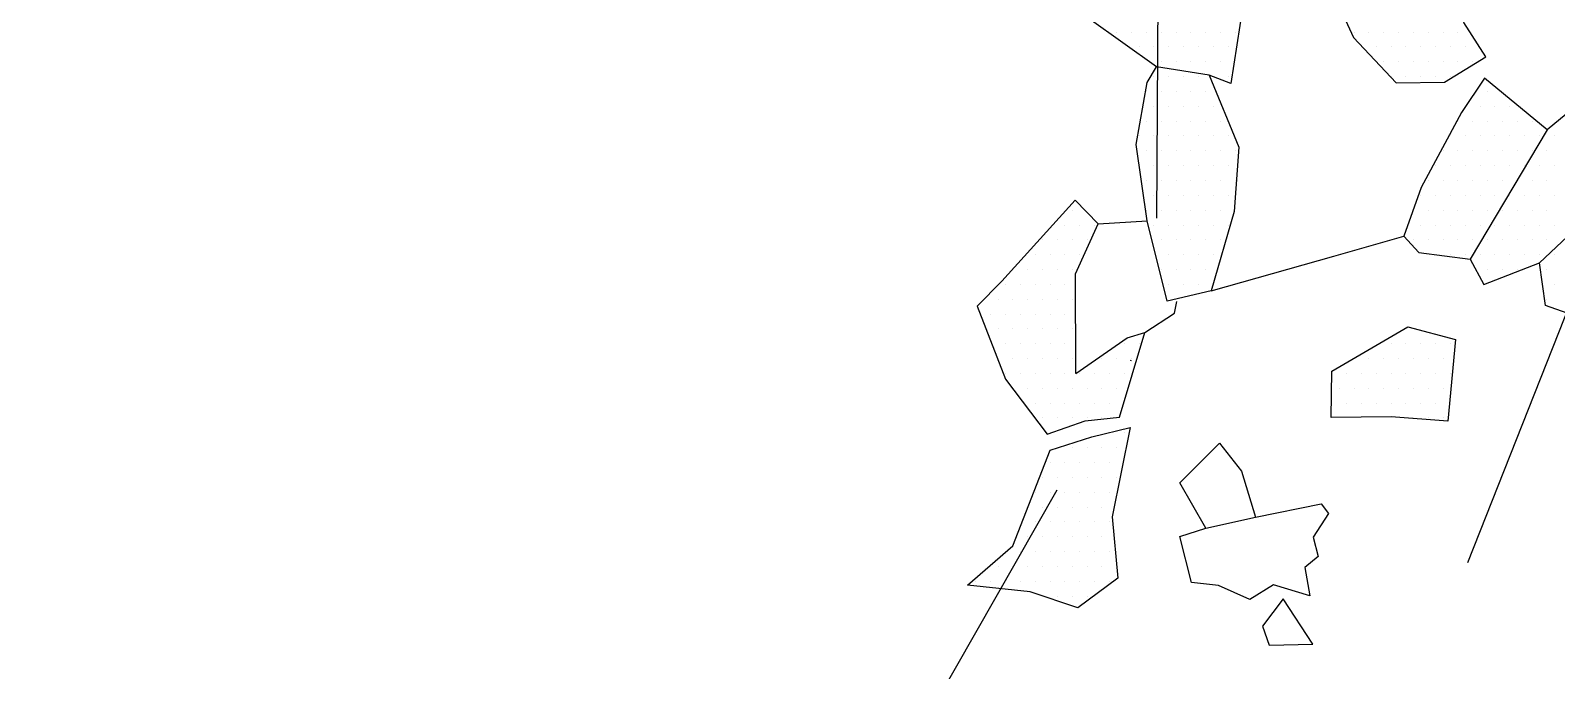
# Model space of a CAD drawing. Header units: metres. Extents: x -383 to -105, y -1812 to -1461.
# Drawn here: x -366.6 to -237.9, y -1736.3 to -1682.4 of the extents above; entities that cross this region are included whole.
import ezdxf

# ---------------------------------------------------------------- set-up
doc = ezdxf.new("R2010")
doc.units = ezdxf.units.M
doc.header["$LTSCALE"] = 25
doc.header["$MEASUREMENT"] = 0
doc.linetypes.add('STRICHPUNKTX2', pattern=[2, 1, -0.5, 0, -0.5])
doc.layers.get('0').update_dxf_attribs({"linetype": 'CONTINUOUS'})
for name, color, linetype in [('GRABUNGSGRENZE', 3, 'STRICHPUNKTX2'), ('STEINE', 4, 'CONTINUOUS'), ('STEINESCHRAFF', 4, 'CONTINUOUS')]:
    doc.layers.add(name, color=color, linetype=linetype)

# ---------------------------------------------------------------- blocks, each defined once
blk = doc.blocks.new('*X1')
at = {"color": 0}
for p, q in [((-275, -1682.5), (-275, -1682.5)), ((-273.75, -1682.5), (-273.75, -1682.5)), ((-272.5, -1682.5), (-272.5, -1682.5)), ((-271.25, -1682.5), (-271.25, -1682.5)), ((-270, -1682.5), (-270, -1682.5)), ((-268.75, -1682.5), (-268.75, -1682.5)), ((-267.5, -1682.5), (-267.5, -1682.5)), ((-266.25, -1682.5), (-266.25, -1682.5)), ((-265, -1682.5), (-265, -1682.5)), ((-255, -1682.5), (-255, -1682.5)), ((-253.75, -1682.5), (-253.75, -1682.5)), ((-252.5, -1682.5), (-252.5, -1682.5)), ((-251.25, -1682.5), (-251.25, -1682.5)), ((-250, -1682.5), (-250, -1682.5)), ((-248.75, -1682.5), (-248.75, -1682.5)), ((-247.5, -1682.5), (-247.5, -1682.5)), ((-246.25, -1682.5), (-246.25, -1682.5)), ((-273.125, -1683.75), (-273.125, -1683.75)), ((-271.875, -1683.75), (-271.875, -1683.75)), ((-270.625, -1683.75), (-270.625, -1683.75)), ((-269.375, -1683.75), (-269.375, -1683.75)), ((-268.125, -1683.75), (-268.125, -1683.75)), ((-266.875, -1683.75), (-266.875, -1683.75)), ((-265.625, -1683.75), (-265.625, -1683.75)), ((-253.125, -1683.75), (-253.125, -1683.75)), ((-251.875, -1683.75), (-251.875, -1683.75)), ((-250.625, -1683.75), (-250.625, -1683.75)), ((-249.375, -1683.75), (-249.375, -1683.75)), ((-248.125, -1683.75), (-248.125, -1683.75)), ((-246.875, -1683.75), (-246.875, -1683.75)), ((-245.625, -1683.75), (-245.625, -1683.75)), ((-271.25, -1685), (-271.25, -1685)), ((-270, -1685), (-270, -1685)), ((-268.75, -1685), (-268.75, -1685)), ((-267.5, -1685), (-267.5, -1685)), ((-266.25, -1685), (-266.25, -1685)), ((-252.5, -1685), (-252.5, -1685)), ((-251.25, -1685), (-251.25, -1685)), ((-250, -1685), (-250, -1685)), ((-248.75, -1685), (-248.75, -1685)), ((-247.5, -1685), (-247.5, -1685)), ((-246.25, -1685), (-246.25, -1685)), ((-245, -1685), (-245, -1685)), ((-271.875, -1686.25), (-271.875, -1686.25)), ((-270.625, -1686.25), (-270.625, -1686.25)), ((-269.375, -1686.25), (-269.375, -1686.25)), ((-268.125, -1686.25), (-268.125, -1686.25)), ((-266.875, -1686.25), (-266.875, -1686.25)), ((-265.625, -1686.25), (-265.625, -1686.25)), ((-251.875, -1686.25), (-251.875, -1686.25)), ((-250.625, -1686.25), (-250.625, -1686.25)), ((-249.375, -1686.25), (-249.375, -1686.25)), ((-248.125, -1686.25), (-248.125, -1686.25)), ((-246.875, -1686.25), (-246.875, -1686.25)), ((-272.5, -1687.5), (-272.5, -1687.5)), ((-271.25, -1687.5), (-271.25, -1687.5)), ((-270, -1687.5), (-270, -1687.5)), ((-268.75, -1687.5), (-268.75, -1687.5)), ((-267.5, -1687.5), (-267.5, -1687.5)), ((-243.75, -1687.5), (-243.75, -1687.5)), ((-271.875, -1688.75), (-271.875, -1688.75)), ((-270.625, -1688.75), (-270.625, -1688.75)), ((-269.375, -1688.75), (-269.375, -1688.75)), ((-268.125, -1688.75), (-268.125, -1688.75)), ((-266.875, -1688.75), (-266.875, -1688.75)), ((-244.375, -1688.75), (-244.375, -1688.75)), ((-243.125, -1688.75), (-243.125, -1688.75)), ((-241.875, -1688.75), (-241.875, -1688.75)), ((-273.125, -1691.25), (-273.125, -1691.25)), ((-272.5, -1690), (-272.5, -1690)), ((-271.875, -1691.25), (-271.875, -1691.25)), ((-271.25, -1690), (-271.25, -1690)), ((-270.625, -1691.25), (-270.625, -1691.25)), ((-270, -1690), (-270, -1690)), ((-269.375, -1691.25), (-269.375, -1691.25)), ((-268.75, -1690), (-268.75, -1690)), ((-268.125, -1691.25), (-268.125, -1691.25)), ((-267.5, -1690), (-267.5, -1690)), ((-266.875, -1691.25), (-266.875, -1691.25)), ((-266.25, -1690), (-266.25, -1690)), ((-265.625, -1691.25), (-265.625, -1691.25)), ((-246.875, -1691.25), (-246.875, -1691.25)), ((-246.25, -1690), (-246.25, -1690)), ((-245.625, -1691.25), (-245.625, -1691.25)), ((-245, -1690), (-245, -1690)), ((-244.375, -1691.25), (-244.375, -1691.25)), ((-243.75, -1690), (-243.75, -1690)), ((-243.125, -1691.25), (-243.125, -1691.25)), ((-242.5, -1690), (-242.5, -1690)), ((-241.875, -1691.25), (-241.875, -1691.25)), ((-241.25, -1690), (-241.25, -1690)), ((-240.625, -1691.25), (-240.625, -1691.25)), ((-240, -1690), (-240, -1690)), ((-239.375, -1691.25), (-239.375, -1691.25)), ((-238.125, -1691.25), (-238.125, -1691.25)), ((-272.5, -1692.5), (-272.5, -1692.5)), ((-271.25, -1692.5), (-271.25, -1692.5)), ((-270, -1692.5), (-270, -1692.5)), ((-268.75, -1692.5), (-268.75, -1692.5)), ((-267.5, -1692.5), (-267.5, -1692.5)), ((-266.25, -1692.5), (-266.25, -1692.5)), ((-265, -1692.5), (-265, -1692.5)), ((-247.5, -1692.5), (-247.5, -1692.5)), ((-246.25, -1692.5), (-246.25, -1692.5)), ((-245, -1692.5), (-245, -1692.5)), ((-243.75, -1692.5), (-243.75, -1692.5)), ((-242.5, -1692.5), (-242.5, -1692.5)), ((-241.25, -1692.5), (-241.25, -1692.5)), ((-240, -1692.5), (-240, -1692.5)), ((-238.75, -1692.5), (-238.75, -1692.5)), ((-271.875, -1693.75), (-271.875, -1693.75)), ((-270.625, -1693.75), (-270.625, -1693.75)), ((-269.375, -1693.75), (-269.375, -1693.75)), ((-268.125, -1693.75), (-268.125, -1693.75)), ((-266.875, -1693.75), (-266.875, -1693.75)), ((-265.625, -1693.75), (-265.625, -1693.75)), ((-248.125, -1693.75), (-248.125, -1693.75)), ((-246.875, -1693.75), (-246.875, -1693.75)), ((-245.625, -1693.75), (-245.625, -1693.75)), ((-244.375, -1693.75), (-244.375, -1693.75)), ((-243.125, -1693.75), (-243.125, -1693.75)), ((-241.875, -1693.75), (-241.875, -1693.75)), ((-240.625, -1693.75), (-240.625, -1693.75)), ((-239.375, -1693.75), (-239.375, -1693.75)), ((-238.125, -1693.75), (-238.125, -1693.75)), ((-272.5, -1695), (-272.5, -1695)), ((-271.25, -1695), (-271.25, -1695)), ((-270, -1695), (-270, -1695)), ((-268.75, -1695), (-268.75, -1695)), ((-267.5, -1695), (-267.5, -1695)), ((-266.25, -1695), (-266.25, -1695)), ((-265, -1695), (-265, -1695)), ((-248.75, -1695), (-248.75, -1695)), ((-247.5, -1695), (-247.5, -1695)), ((-246.25, -1695), (-246.25, -1695)), ((-245, -1695), (-245, -1695)), ((-243.75, -1695), (-243.75, -1695)), ((-242.5, -1695), (-242.5, -1695)), ((-241.25, -1695), (-241.25, -1695)), ((-240, -1695), (-240, -1695)), ((-238.75, -1695), (-238.75, -1695)), ((-271.875, -1696.25), (-271.875, -1696.25)), ((-270.625, -1696.25), (-270.625, -1696.25)), ((-269.375, -1696.25), (-269.375, -1696.25)), ((-268.125, -1696.25), (-268.125, -1696.25)), ((-266.875, -1696.25), (-266.875, -1696.25)), ((-265.625, -1696.25), (-265.625, -1696.25)), ((-249.375, -1696.25), (-249.375, -1696.25)), ((-248.125, -1696.25), (-248.125, -1696.25)), ((-246.875, -1696.25), (-246.875, -1696.25)), ((-245.625, -1696.25), (-245.625, -1696.25)), ((-244.375, -1696.25), (-244.375, -1696.25)), ((-243.125, -1696.25), (-243.125, -1696.25)), ((-241.875, -1696.25), (-241.875, -1696.25)), ((-240.625, -1696.25), (-240.625, -1696.25)), ((-239.375, -1696.25), (-239.375, -1696.25)), ((-238.125, -1696.25), (-238.125, -1696.25)), ((-278.75, -1697.5), (-278.75, -1697.5)), ((-272.5, -1697.5), (-272.5, -1697.5)), ((-271.25, -1697.5), (-271.25, -1697.5)), ((-270, -1697.5), (-270, -1697.5)), ((-268.75, -1697.5), (-268.75, -1697.5)), ((-267.5, -1697.5), (-267.5, -1697.5)), ((-266.25, -1697.5), (-266.25, -1697.5)), ((-250, -1697.5), (-250, -1697.5)), ((-248.75, -1697.5), (-248.75, -1697.5)), ((-247.5, -1697.5), (-247.5, -1697.5)), ((-246.25, -1697.5), (-246.25, -1697.5)), ((-245, -1697.5), (-245, -1697.5)), ((-243.75, -1697.5), (-243.75, -1697.5)), ((-242.5, -1697.5), (-242.5, -1697.5)), ((-241.25, -1697.5), (-241.25, -1697.5)), ((-240, -1697.5), (-240, -1697.5)), ((-238.75, -1697.5), (-238.75, -1697.5)), ((-279.375, -1698.75), (-279.375, -1698.75)), ((-278.125, -1698.75), (-278.125, -1698.75)), ((-276.875, -1698.75), (-276.875, -1698.75)), ((-271.875, -1698.75), (-271.875, -1698.75)), ((-270.625, -1698.75), (-270.625, -1698.75)), ((-269.375, -1698.75), (-269.375, -1698.75)), ((-268.125, -1698.75), (-268.125, -1698.75)), ((-266.875, -1698.75), (-266.875, -1698.75)), ((-265.625, -1698.75), (-265.625, -1698.75)), ((-249.375, -1698.75), (-249.375, -1698.75)), ((-248.125, -1698.75), (-248.125, -1698.75)), ((-246.875, -1698.75), (-246.875, -1698.75)), ((-245.625, -1698.75), (-245.625, -1698.75)), ((-244.375, -1698.75), (-244.375, -1698.75)), ((-243.125, -1698.75), (-243.125, -1698.75)), ((-241.875, -1698.75), (-241.875, -1698.75)), ((-240.625, -1698.75), (-240.625, -1698.75)), ((-239.375, -1698.75), (-239.375, -1698.75)), ((-238.125, -1698.75), (-238.125, -1698.75)), ((-281.25, -1700), (-281.25, -1700)), ((-280, -1700), (-280, -1700)), ((-278.75, -1700), (-278.75, -1700)), ((-277.5, -1700), (-277.5, -1700)), ((-271.25, -1700), (-271.25, -1700)), ((-270, -1700), (-270, -1700)), ((-268.75, -1700), (-268.75, -1700)), ((-267.5, -1700), (-267.5, -1700)), ((-266.25, -1700), (-266.25, -1700)), ((-250, -1700), (-250, -1700)), ((-248.75, -1700), (-248.75, -1700)), ((-247.5, -1700), (-247.5, -1700)), ((-246.25, -1700), (-246.25, -1700)), ((-245, -1700), (-245, -1700)), ((-243.75, -1700), (-243.75, -1700)), ((-242.5, -1700), (-242.5, -1700)), ((-241.25, -1700), (-241.25, -1700)), ((-240, -1700), (-240, -1700)), ((-238.75, -1700), (-238.75, -1700)), ((-281.875, -1701.25), (-281.875, -1701.25)), ((-280.625, -1701.25), (-280.625, -1701.25)), ((-279.375, -1701.25), (-279.375, -1701.25)), ((-278.125, -1701.25), (-278.125, -1701.25)), ((-270.625, -1701.25), (-270.625, -1701.25)), ((-269.375, -1701.25), (-269.375, -1701.25)), ((-268.125, -1701.25), (-268.125, -1701.25)), ((-266.875, -1701.25), (-266.875, -1701.25)), ((-248.125, -1701.25), (-248.125, -1701.25)), ((-246.875, -1701.25), (-246.875, -1701.25)), ((-245.625, -1701.25), (-245.625, -1701.25)), ((-244.375, -1701.25), (-244.375, -1701.25)), ((-243.125, -1701.25), (-243.125, -1701.25)), ((-241.875, -1701.25), (-241.875, -1701.25)), ((-240.625, -1701.25), (-240.625, -1701.25)), ((-239.375, -1701.25), (-239.375, -1701.25)), ((-238.125, -1701.25), (-238.125, -1701.25)), ((-283.75, -1702.5), (-283.75, -1702.5)), ((-282.5, -1702.5), (-282.5, -1702.5)), ((-281.25, -1702.5), (-281.25, -1702.5)), ((-280, -1702.5), (-280, -1702.5)), ((-278.75, -1702.5), (-278.75, -1702.5)), ((-271.25, -1702.5), (-271.25, -1702.5)), ((-270, -1702.5), (-270, -1702.5)), ((-268.75, -1702.5), (-268.75, -1702.5)), ((-267.5, -1702.5), (-267.5, -1702.5)), ((-243.75, -1702.5), (-243.75, -1702.5)), ((-242.5, -1702.5), (-242.5, -1702.5)), ((-241.25, -1702.5), (-241.25, -1702.5)), ((-238.75, -1702.5), (-238.75, -1702.5)), ((-284.375, -1703.75), (-284.375, -1703.75)), ((-283.125, -1703.75), (-283.125, -1703.75)), ((-281.875, -1703.75), (-281.875, -1703.75)), ((-280.625, -1703.75), (-280.625, -1703.75)), ((-279.375, -1703.75), (-279.375, -1703.75)), ((-270.625, -1703.75), (-270.625, -1703.75)), ((-269.375, -1703.75), (-269.375, -1703.75)), ((-268.125, -1703.75), (-268.125, -1703.75)), ((-238.125, -1703.75), (-238.125, -1703.75)), ((-285, -1705), (-285, -1705)), ((-283.75, -1705), (-283.75, -1705)), ((-282.5, -1705), (-282.5, -1705)), ((-281.25, -1705), (-281.25, -1705)), ((-280, -1705), (-280, -1705)), ((-278.75, -1705), (-278.75, -1705)), ((-238.75, -1705), (-238.75, -1705)), ((-285.625, -1706.25), (-285.625, -1706.25)), ((-284.375, -1706.25), (-284.375, -1706.25)), ((-283.125, -1706.25), (-283.125, -1706.25)), ((-281.875, -1706.25), (-281.875, -1706.25)), ((-280.625, -1706.25), (-280.625, -1706.25)), ((-279.375, -1706.25), (-279.375, -1706.25)), ((-285, -1707.5), (-285, -1707.5)), ((-283.75, -1707.5), (-283.75, -1707.5)), ((-282.5, -1707.5), (-282.5, -1707.5)), ((-281.25, -1707.5), (-281.25, -1707.5)), ((-280, -1707.5), (-280, -1707.5)), ((-278.75, -1707.5), (-278.75, -1707.5)), ((-250, -1707.5), (-250, -1707.5)), ((-284.375, -1708.75), (-284.375, -1708.75)), ((-283.125, -1708.75), (-283.125, -1708.75)), ((-281.875, -1708.75), (-281.875, -1708.75)), ((-280.625, -1708.75), (-280.625, -1708.75)), ((-279.375, -1708.75), (-279.375, -1708.75)), ((-274.375, -1708.75), (-274.375, -1708.75)), ((-273.125, -1708.75), (-273.125, -1708.75)), ((-251.875, -1708.75), (-251.875, -1708.75)), ((-250.625, -1708.75), (-250.625, -1708.75)), ((-249.375, -1708.75), (-249.375, -1708.75)), ((-248.125, -1708.75), (-248.125, -1708.75)), ((-246.875, -1708.75), (-246.875, -1708.75)), ((-285, -1710), (-285, -1710)), ((-283.75, -1710), (-283.75, -1710)), ((-282.5, -1710), (-282.5, -1710)), ((-281.25, -1710), (-281.25, -1710)), ((-280, -1710), (-280, -1710)), ((-278.75, -1710), (-278.75, -1710)), ((-276.25, -1710), (-276.25, -1710)), ((-275, -1710), (-275, -1710)), ((-273.75, -1710), (-273.75, -1710)), ((-255, -1710), (-255, -1710)), ((-253.75, -1710), (-253.75, -1710)), ((-252.5, -1710), (-252.5, -1710)), ((-251.25, -1710), (-251.25, -1710)), ((-250, -1710), (-250, -1710)), ((-248.75, -1710), (-248.75, -1710)), ((-247.5, -1710), (-247.5, -1710)), ((-284.375, -1711.25), (-284.375, -1711.25)), ((-283.125, -1711.25), (-283.125, -1711.25)), ((-281.875, -1711.25), (-281.875, -1711.25)), ((-280.625, -1711.25), (-280.625, -1711.25)), ((-279.375, -1711.25), (-279.375, -1711.25)), ((-278.125, -1711.25), (-278.125, -1711.25)), ((-276.875, -1711.25), (-276.875, -1711.25)), ((-275.625, -1711.25), (-275.625, -1711.25)), ((-274.375, -1711.25), (-274.375, -1711.25)), ((-255.625, -1711.25), (-255.625, -1711.25)), ((-254.375, -1711.25), (-254.375, -1711.25)), ((-253.125, -1711.25), (-253.125, -1711.25)), ((-251.875, -1711.25), (-251.875, -1711.25)), ((-250.625, -1711.25), (-250.625, -1711.25)), ((-249.375, -1711.25), (-249.375, -1711.25)), ((-248.125, -1711.25), (-248.125, -1711.25)), ((-246.875, -1711.25), (-246.875, -1711.25)), ((-283.75, -1712.5), (-283.75, -1712.5)), ((-282.5, -1712.5), (-282.5, -1712.5)), ((-281.25, -1712.5), (-281.25, -1712.5)), ((-280, -1712.5), (-280, -1712.5)), ((-278.75, -1712.5), (-278.75, -1712.5)), ((-277.5, -1712.5), (-277.5, -1712.5)), ((-276.25, -1712.5), (-276.25, -1712.5)), ((-275, -1712.5), (-275, -1712.5)), ((-256.25, -1712.5), (-256.25, -1712.5)), ((-255, -1712.5), (-255, -1712.5)), ((-253.75, -1712.5), (-253.75, -1712.5)), ((-252.5, -1712.5), (-252.5, -1712.5)), ((-251.25, -1712.5), (-251.25, -1712.5)), ((-250, -1712.5), (-250, -1712.5)), ((-248.75, -1712.5), (-248.75, -1712.5)), ((-247.5, -1712.5), (-247.5, -1712.5)), ((-281.875, -1713.75), (-281.875, -1713.75)), ((-280.625, -1713.75), (-280.625, -1713.75)), ((-279.375, -1713.75), (-279.375, -1713.75)), ((-278.125, -1713.75), (-278.125, -1713.75)), ((-276.875, -1713.75), (-276.875, -1713.75)), ((-275.625, -1713.75), (-275.625, -1713.75)), ((-256.875, -1713.75), (-256.875, -1713.75)), ((-255.625, -1713.75), (-255.625, -1713.75)), ((-254.375, -1713.75), (-254.375, -1713.75)), ((-253.125, -1713.75), (-253.125, -1713.75)), ((-251.875, -1713.75), (-251.875, -1713.75)), ((-250.625, -1713.75), (-250.625, -1713.75)), ((-249.375, -1713.75), (-249.375, -1713.75)), ((-248.125, -1713.75), (-248.125, -1713.75)), ((-281.25, -1715), (-281.25, -1715)), ((-280, -1715), (-280, -1715)), ((-278.75, -1715), (-278.75, -1715)), ((-277.5, -1715), (-277.5, -1715)), ((-276.25, -1715), (-276.25, -1715)), ((-250, -1715), (-250, -1715)), ((-248.75, -1715), (-248.75, -1715)), ((-247.5, -1715), (-247.5, -1715)), ((-280.625, -1716.25), (-280.625, -1716.25)), ((-275.625, -1716.25), (-275.625, -1716.25)), ((-274.375, -1716.25), (-274.375, -1716.25)), ((-278.75, -1717.5), (-278.75, -1717.5)), ((-277.5, -1717.5), (-277.5, -1717.5)), ((-276.25, -1717.5), (-276.25, -1717.5)), ((-275, -1717.5), (-275, -1717.5)), ((-280.625, -1718.75), (-280.625, -1718.75)), ((-279.375, -1718.75), (-279.375, -1718.75)), ((-278.125, -1718.75), (-278.125, -1718.75)), ((-276.875, -1718.75), (-276.875, -1718.75)), ((-275.625, -1718.75), (-275.625, -1718.75)), ((-281.25, -1720), (-281.25, -1720)), ((-280, -1720), (-280, -1720)), ((-278.75, -1720), (-278.75, -1720)), ((-277.5, -1720), (-277.5, -1720)), ((-276.25, -1720), (-276.25, -1720)), ((-275, -1720), (-275, -1720)), ((-281.875, -1721.25), (-281.875, -1721.25)), ((-280.625, -1721.25), (-280.625, -1721.25)), ((-279.375, -1721.25), (-279.375, -1721.25)), ((-278.125, -1721.25), (-278.125, -1721.25)), ((-276.875, -1721.25), (-276.875, -1721.25)), ((-275.625, -1721.25), (-275.625, -1721.25)), ((-281.25, -1722.5), (-281.25, -1722.5)), ((-280, -1722.5), (-280, -1722.5)), ((-278.75, -1722.5), (-278.75, -1722.5)), ((-277.5, -1722.5), (-277.5, -1722.5)), ((-276.25, -1722.5), (-276.25, -1722.5)), ((-281.875, -1723.75), (-281.875, -1723.75)), ((-280.625, -1723.75), (-280.625, -1723.75)), ((-279.375, -1723.75), (-279.375, -1723.75)), ((-278.125, -1723.75), (-278.125, -1723.75)), ((-276.875, -1723.75), (-276.875, -1723.75)), ((-275.625, -1723.75), (-275.625, -1723.75)), ((-282.5, -1725), (-282.5, -1725)), ((-281.25, -1725), (-281.25, -1725)), ((-280, -1725), (-280, -1725)), ((-278.75, -1725), (-278.75, -1725)), ((-277.5, -1725), (-277.5, -1725)), ((-276.25, -1725), (-276.25, -1725)), ((-283.125, -1726.25), (-283.125, -1726.25)), ((-281.875, -1726.25), (-281.875, -1726.25)), ((-280.625, -1726.25), (-280.625, -1726.25)), ((-279.375, -1726.25), (-279.375, -1726.25)), ((-278.125, -1726.25), (-278.125, -1726.25)), ((-276.875, -1726.25), (-276.875, -1726.25)), ((-275.625, -1726.25), (-275.625, -1726.25)), ((-285, -1727.5), (-285, -1727.5)), ((-283.75, -1727.5), (-283.75, -1727.5)), ((-282.5, -1727.5), (-282.5, -1727.5)), ((-281.25, -1727.5), (-281.25, -1727.5)), ((-280, -1727.5), (-280, -1727.5)), ((-278.75, -1727.5), (-278.75, -1727.5)), ((-277.5, -1727.5), (-277.5, -1727.5)), ((-276.25, -1727.5), (-276.25, -1727.5)), ((-286.875, -1728.75), (-286.875, -1728.75)), ((-285.625, -1728.75), (-285.625, -1728.75)), ((-284.375, -1728.75), (-284.375, -1728.75)), ((-283.125, -1728.75), (-283.125, -1728.75)), ((-281.875, -1728.75), (-281.875, -1728.75)), ((-280.625, -1728.75), (-280.625, -1728.75)), ((-279.375, -1728.75), (-279.375, -1728.75)), ((-278.125, -1728.75), (-278.125, -1728.75)), ((-276.875, -1728.75), (-276.875, -1728.75)), ((-275.625, -1728.75), (-275.625, -1728.75)), ((-280, -1730), (-280, -1730)), ((-278.75, -1730), (-278.75, -1730)), ((-277.5, -1730), (-277.5, -1730))]:
    blk.add_line(p, q, dxfattribs=at)

msp = doc.modelspace()

# ---------------------------------------------------------------- linework, layer by layer
at = {"layer": 'GRABUNGSGRENZE', "flags": 128}
for points in [[(-317.26, -1786.27), (-271.68, -1706.43), (-271.44, -1668.83), (-299.64, -1641.89), (-366.55, -1603.78)], [(-117.15, -1769.01), (-181.68, -1728.45), (-198.82, -1720.32), (-216.59, -1702.53), (-231.85, -1692.87), (-256.23, -1754.44), (-293.23, -1812.4)]]:
    msp.add_lwpolyline(points, dxfattribs=at)
at = {"layer": 'STEINE'}
for points in [[(-262.69, -1671.63), (-264.11, -1678.65), (-265.38, -1686.84), (-267.21, -1686.13), (-271.64, -1685.42), (-277.34, -1681.4), (-272.51, -1676.06), (-268.95, -1667.36)], [(-252.11, -1673.2), (-258.42, -1675.64), (-255.05, -1682.97), (-251.44, -1686.78), (-247.37, -1686.73), (-243.91, -1684.59), (-245.75, -1681.69), (-249.41, -1673.91), (-252.11, -1673.2)], [(-267.05, -1704.29), (-270.76, -1705.15), (-272.44, -1698.39), (-273.36, -1691.98), (-272.45, -1686.74), (-271.64, -1685.42)], [(-267.21, -1686.13), (-264.71, -1692.18), (-265.12, -1697.62), (-267.05, -1704.29)], [(-238.72, -1690.74), (-244.01, -1686.37), (-245.95, -1689.27), (-249.35, -1695.58), (-250.82, -1699.7), (-249.55, -1701.07), (-245.23, -1701.63)], [(-231.39, -1694.14), (-231.65, -1689.31), (-235.52, -1688.09), (-238.72, -1690.74), (-245.23, -1701.63), (-244.06, -1703.76), (-239.38, -1701.93)], [(-220.86, -1702.73), (-217.04, -1707.97), (-221.72, -1708.38), (-226.1, -1707.16), (-230.12, -1706.55), (-233.22, -1707.52), (-238.87, -1705.54), (-239.38, -1701.93), (-236.53, -1699.28), (-231.29, -1695.47)], [(-276.56, -1698.65), (-278.5, -1696.66), (-284.7, -1703.48), (-286.78, -1705.57), (-284.39, -1711.72), (-280.88, -1716.35), (-277.67, -1715.23), (-274.77, -1714.92), (-272.64, -1707.8)], [(-278.44, -1711.26), (-278.49, -1702.87), (-276.56, -1698.65), (-272.44, -1698.39)], [(-267.05, -1704.29), (-256.72, -1701.38), (-250.82, -1699.7)], [(-278.44, -1711.26), (-274.12, -1708.26), (-272.64, -1707.8), (-270.15, -1706.17), (-269.95, -1705.2)], [(-256.92, -1714.96), (-256.87, -1711.05), (-250.46, -1707.33), (-246.44, -1708.4), (-247.1, -1715.26), (-251.88, -1714.91), (-256.92, -1714.96)], [(-287.58, -1729.07), (-283.77, -1725.76), (-280.62, -1717.72), (-277.11, -1716.6), (-273.86, -1715.79), (-275.38, -1723.32), (-274.92, -1728.5), (-278.27, -1731), (-282.29, -1729.63), (-287.58, -1729.07)], [(-267.49, -1724.28), (-269.68, -1720.46), (-266.33, -1717.11), (-264.5, -1719.49), (-263.32, -1723.36)], [(-268.71, -1728.86), (-269.68, -1724.99), (-267.49, -1724.28), (-263.32, -1723.36), (-257.78, -1722.24), (-257.17, -1723.05), (-258.44, -1725.04), (-258.03, -1726.66), (-259.15, -1727.58), (-258.74, -1729.97), (-261.79, -1729.06), (-263.78, -1730.28), (-266.42, -1729.11), (-268.71, -1728.86), (-269.68, -1724.99)], [(-260.98, -1730.23), (-262.71, -1732.52), (-262.15, -1734.14), (-258.48, -1734.04), (-260.98, -1730.23)]]:
    msp.add_lwpolyline(points, dxfattribs=at)

# ---------------------------------------------------------------- block references
at = {"layer": 'STEINESCHRAFF'}
msp.add_blockref('*X1', (0, 0), dxfattribs=at)

doc.saveas('drawing.dxf')
